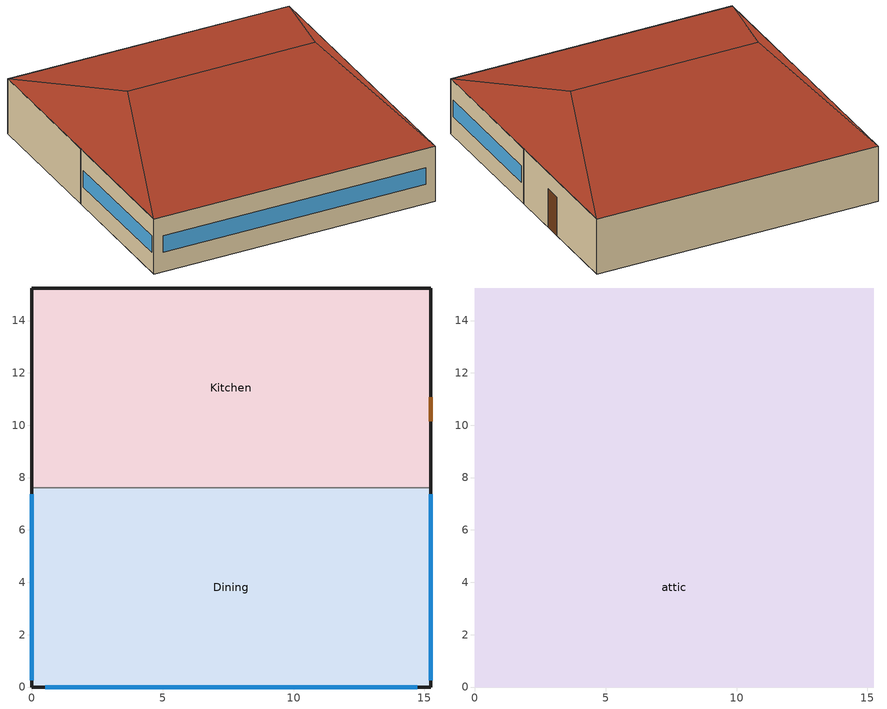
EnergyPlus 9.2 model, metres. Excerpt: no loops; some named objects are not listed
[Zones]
Dining
 floor ground (ext_slab_6in): 15.24,7.62 15.24,0 0,0 0,7.62 z0
 wall outside (nonres_ext_wall): 0,7.62 0,0 15.24,0 15.24,7.62 z0:3.05
 wall to Kitchen (int_wall): 15.24,7.62 0,7.62 z0:3.05
 window (Window_U_0.38_SHGC_0.30): 15.24,0.25 15.24,7.37 / 0,7.37 0,0.25 z1.07:1.98
 window (Window_U_0.40_SHGC_0.38): 0.51,0 14.73,0 z1.07:1.98
Kitchen
 floor ground (ext_slab_6in): 15.24,15.24 15.24,7.62 0,7.62 0,15.24 z0
 wall outside (nonres_ext_wall): 15.24,7.62 15.24,15.24 0,15.24 0,7.62 z0:3.05
 door (Swinging Door_con): 15.24,10.15 15.24,11.06 z0:2.13
attic
 floor to Dining (nonres_roof_floor): 0,0 0,7.62 15.24,7.62 15.24,0 z3.05
 floor to Kitchen (nonres_roof_floor): 15.24,15.24 15.24,7.62 0,7.62 0,15.24 z3.05
 roof outside (AtticRoofDeck): 0,15.24,3.05 0,0,3.05 2.54,7.62,5.59; 15.24,0,3.05 15.24,15.24,3.05 12.7,7.62,5.59; 15.24,15.24,3.05 0,15.24,3.05 2.54,7.62,5.59 12.7,7.62,5.59; 0,0,3.05 15.24,0,3.05 12.7,7.62,5.59 2.54,7.62,5.59
[Building]
Quick Service Restaurant: North Axis {deg}=0; Terrain=City; Loads Convergence Tolerance Value=0.04; Temperature Convergence Tolerance Value {deltaC}=0.2; Solar Distribution=FullInteriorAndExterior; Maximum Number of Warmup Days=25; Minimum Number of Warmup Days=6
[Site:Location]
Xian_Shaanxi_CHN Design_Conditions: Latitude {deg}=34.3; Longitude {deg}=108.93; Time Zone {hr}=8; Elevation {m}=397.5
[SizingPeriod:DesignDay] Day of Month=21; Dry-Bulb Temperature Range Modifier Type=DefaultMultipliers; Barometric Pressure {Pa}=96640; Wind Direction {deg}=70; Rain Indicator=No; Snow Indicator=No; Daylight Saving Time Indicator=No
Name | Month | Day Type | Maximum Dry-Bulb Temperature {C} | Daily Dry-Bulb Temperature Range {deltaC} | Humidity Condition Type | Wetbulb or DewPoint at Maximum Dry-Bulb {C} | Wind Speed {m/s} | Solar Model Indicator | Sky Clearness | ASHRAE Clear Sky Optical Depth for Beam Irradiance (taub) | ASHRAE Clear Sky Optical Depth for Diffuse Irradiance (taud) | Enthalpy at Maximum Dry-Bulb {J/kg}
Xian Ann Htg 99.6% Condns DB | 1 | WinterDesignDay | -6.3 | 0 | Wetbulb | -6.3 | 1.1 | ASHRAEClearSky | 0
Xian Ann Htg 99% Condns DB | 1 | WinterDesignDay | -4.8 | 0 | Wetbulb | -4.8 | 1.1 | ASHRAEClearSky | 0
Xian Ann Hum_n 99.6% Condns DP=>MCDB | 1 | WinterDesignDay | 1.6 | 0 | Dewpoint | -18.1 | 1.1 | ASHRAEClearSky | 0
Xian Ann Hum_n 99% Condns DP=>MCDB | 1 | WinterDesignDay | 1.7 | 0 | Dewpoint | -15.3 | 1.1 | ASHRAEClearSky | 0
Xian Ann Htg Wind 99.6% Condns WS=>MCDB | 1 | WinterDesignDay | 3 | 0 | Wetbulb | 3 | 7.3 | ASHRAEClearSky | 0
Xian Ann Htg Wind 99% Condns WS=>MCDB | 1 | WinterDesignDay | 1.8 | 0 | Wetbulb | 1.8 | 6.3 | ASHRAEClearSky | 0
Xian Ann Clg .4% Condns DB=>MWB | 7 | SummerDesignDay | 35.9 | 9.2 | Wetbulb | 23.3 | 2.9 | ASHRAETau |  | 0.807 | 1.369
Xian Ann Clg 1% Condns DB=>MWB | 7 | SummerDesignDay | 34.4 | 9.2 | Wetbulb | 23.1 | 2.9 | ASHRAETau |  | 0.807 | 1.369
Xian Ann Clg 2% Condns DB=>MWB | 7 | SummerDesignDay | 33 | 9.2 | Wetbulb | 22.9 | 2.9 | ASHRAETau |  | 0.807 | 1.369
Xian Ann Clg .4% Condns WB=>MDB | 7 | SummerDesignDay | 32 | 9.2 | Wetbulb | 26.4 | 2.9 | ASHRAETau |  | 0.807 | 1.369
Xian Ann Clg 1% Condns WB=>MDB | 7 | SummerDesignDay | 30.9 | 9.2 | Wetbulb | 25.5 | 2.9 | ASHRAETau |  | 0.807 | 1.369
Xian Ann Clg 2% Condns WB=>MDB | 7 | SummerDesignDay | 30 | 9.2 | Wetbulb | 24.8 | 2.9 | ASHRAETau |  | 0.807 | 1.369
Xian Ann Clg .4% Condns DP=>MDB | 7 | SummerDesignDay | 29.9 | 9.2 | Dewpoint | 25 | 2.9 | ASHRAETau |  | 0.807 | 1.369
Xian Ann Clg 1% Condns DP=>MDB | 7 | SummerDesignDay | 28.9 | 9.2 | Dewpoint | 24 | 2.9 | ASHRAETau |  | 0.807 | 1.369
Xian Ann Clg 2% Condns DP=>MDB | 7 | SummerDesignDay | 28.1 | 9.2 | Dewpoint | 23.2 | 2.9 | ASHRAETau |  | 0.807 | 1.369
Xian Ann Clg .4% Condns Enth=>MDB | 7 | SummerDesignDay | 32 | 9.2 | Enthalpy |  | 2.9 | ASHRAETau |  | 0.807 | 1.369 | 85500
Xian Ann Clg 1% Condns Enth=>MDB | 7 | SummerDesignDay | 31.1 | 9.2 | Enthalpy |  | 2.9 | ASHRAETau |  | 0.807 | 1.369 | 81500
Xian Ann Clg 2% Condns Enth=>MDB | 7 | SummerDesignDay | 30.1 | 9.2 | Enthalpy |  | 2.9 | ASHRAETau |  | 0.807 | 1.369 | 78200
[Site:GroundTemperature:BuildingSurface]
20.15, 20.08, 20.13, 20.15, 20.29, 22.68, 23.13, 23.25, 23.29, 20.94, 20.5, 20.28
[Site:WaterMainsTemperature]
Calculation Method=CORRELATION; Annual Average Outdoor Air Temperature {C}=9.95; Maximum Difference In Monthly Average Outdoor Air Temperatures {deltaC}=23.7
[Material]
Name | Roughness | Thickness {m} | Conductivity {W/m-K} | Density {kg/m3} | Specific Heat {J/kg-K} | Thermal Absorptance | Solar Absorptance | Visible Absorptance
Std Wood 6inch | MediumSmooth | 0.15 | 0.12 | 540 | 1210 | 0.9 | 0.7 | 0.7
F07 25mm stucco | Smooth | 0.0254 | 0.72 | 1856 | 840 | 0.9 | 0.7 | 0.7
F12 Asphalt shingles | VeryRough | 0.0032 | 0.04 | 1120 | 1260 | 0.9 | 0.7
G01 13mm gypsum board | Smooth | 0.0127 | 0.16 | 800 | 1090 | 0.9 | 0.7 | 0.5
G01 16mm gypsum board | MediumSmooth | 0.0159 | 0.16 | 800 | 1090
G02 16mm plywood | Smooth | 0.0159 | 0.12 | 544 | 1210
150mm Normalweight concrete floor | MediumRough | 0.1524 | 2.31 | 2322 | 832
[Material:NoMass] Thermal Absorptance=0.9; Solar Absorptance=0.7; Visible Absorptance=0.7
Name | Roughness | Thermal Resistance {m2-K/W}
Opaque Door panel_con | MediumRough | 0.475964
Nonres_Roof_Insulation | MediumSmooth | 8.09878
Nonres_Exterior_Wall_Insulation | MediumSmooth | 3.06958
[WindowMaterial:Glazing] Optical Data Type=SpectralAverage; Infrared Transmittance at Normal Incidence=0; Front Side Infrared Hemispherical Emissivity=0.84
Name | Thickness {m} | Solar Transmittance at Normal Incidence | Front Side Solar Reflectance at Normal Incidence | Back Side Solar Reflectance at Normal Incidence | Visible Transmittance at Normal Incidence | Front Side Visible Reflectance at Normal Incidence | Back Side Visible Reflectance at Normal Incidence | Back Side Infrared Hemispherical Emissivity | Conductivity {W/m-K}
REF B CLEAR HI 6MM | 0.006 | 0.24 | 0.16 | 0.32 | 0.3 | 0.16 | 0.29 | 0.6 | 0.9
CLEAR 6MM | 0.006 | 0.775 | 0.071 | 0.071 | 0.881 | 0.08 | 0.08 | 0.84 | 0.9
Glass_102_LayerAvg | 0.003048 | 0.833848 | 0.0747638 | 0.0748545 | 0.89926 | 0.082563 | 0.082564 | 0.84 | 1
Glass_8652_LayerAvg | 0.003059 | 0.343691 | 0.298987 | 0.462105 | 0.487937 | 0.209449 | 0.306829 | 0.39 | 0.962
[WindowMaterial:Gas] Thickness {m}=0.0127
Name | Gas Type
ARGON 13MM | Argon
Gap_1_W_0_0127 | Air
[Construction]
Swinging Door_con: Opaque Door panel_con
InteriorFurnishings: Std Wood 6inch
AtticRoofDeck: F12 Asphalt shingles, G02 16mm plywood
int_wall: G01 13mm gypsum board, G01 13mm gypsum board
ext_slab_6in: 150mm Normalweight concrete floor
nonres_roof_floor: G01 16mm gypsum board, Nonres_Roof_Insulation
nonres_ext_wall: F07 25mm stucco, G01 16mm gypsum board, Nonres_Exterior_Wall_Insulation, G01 16mm gypsum board
Window_U_0.38_SHGC_0.30: REF B CLEAR HI 6MM, ARGON 13MM, CLEAR 6MM
Window_U_0.40_SHGC_0.38: Glass_8652_LayerAvg, Gap_1_W_0_0127, Glass_102_LayerAvg
[Zone] Type=1; Multiplier=1; Floor Area {m2}=autocalculate
Name | Ceiling Height {m} | Volume {m3} | Part of Total Floor Area
Dining; Kitchen | 3.0488 | 354.1836 | Yes
attic | -9999 | 262.3406 | No
[InternalMass] Construction=InteriorFurnishings; Surface Area {m2}=232.343
Name | Zone or ZoneList
Dining_InternalMass_1 | Dining
Kitchen_InternalMass_1 | Kitchen
[People] Number of People Schedule=BLDG_OCC_SCH; Fraction Radiant=0.3; Sensible Heat Fraction=AUTOCALCULATE; Activity Level Schedule=ACTIVITY_SCH; Enable ASHRAE 55 Comfort Warnings=No; Mean Radiant Temperature Calculation Type=ZoneAveraged; Work Efficiency Schedule=WORK_EFF_SCH; Clothing Insulation Calculation Method=ClothingInsulationSchedule; Clothing Insulation Schedule=CLOTHING_SCH; Air Velocity Schedule=AIR_VELO_SCH; Thermal Comfort Model 1 Type=FANGER
Name | Zone or ZoneList | Number of People Calculation Method | Zone Floor Area per Person {m2/person} | Number of People
Dining | Dining | Area/Person | 1.327
Kitchen | Kitchen | People |  | 6.2733
[Lights] Design Level Calculation Method=Watts/Area; Return Air Fraction=0; Fraction Radiant=0.7; Fraction Visible=0.2; Fraction Replaceable=1; Return Air Fraction Calculated from Plenum Temperature=No
Name | Zone or ZoneList | Schedule | Watts per Zone Floor Area {W/m2}
Dining_Lights | Dining | BLDG_LIGHT_DINING_SCH | 6.78126
Kitchen_Lights | Kitchen | BLDG_LIGHT_KITCHEN_SCH | 11.4097
[ElectricEquipment] Design Level Calculation Method=EquipmentLevel
Name | Zone or ZoneList | Schedule | Design Level {W} | Fraction Latent | Fraction Radiant | Fraction Lost
Dining_MiscElec_Equip | Dining | BLDG_EQUIP_SCH | 13567.3 | 0.25 | 0.3 | 0
Kitchen_MiscElec_Equip | Kitchen | BLDG_EQUIP_SCH | 31468.7 | 0.25 | 0.3 | 0.3
Kitchen_Reach-in-Freezer | Kitchen | Always_on | 457.5 | 0 | 0.25 | 0
Kitchen_Reach-in-Refrigerator | Kitchen | Always_on | 570 | 0 | 0.25 | 0
[GasEquipment]
Kitchen_MiscGas_Equip: Zone or ZoneList=Kitchen; Schedule=FF_GAS_EQUIP_SCH; Design Level Calculation Method=EquipmentLevel; Design Level {W}=91932.6; Fraction Latent=0.1; Fraction Radiant=0.2; Fraction Lost=0.7
[Daylighting:Controls]
Dining_DaylCtrl: Zone=Dining; Daylighting Method=SplitFlux; Lighting Control Type=Stepped; Minimum Input Power Fraction for Continuous or ContinuousOff Dimming Control=0.3; Minimum Light Output Fraction for Continuous or ContinuousOff Dimming Control=0.2; Number of Stepped Control Steps=3; Probability Lighting will be Reset When Needed in Manual Stepped Control=1; Glare Calculation Daylighting Reference Point=Dining_DaylRefPt1; Glare Calculation Azimuth Angle of View Direction Clockwise from Zone y-Axis {deg}=180; Maximum Allowable Discomfort Glare Index=22; Daylighting Reference Point 1=Dining_DaylRefPt1; Fraction of Zone Controlled by Reference Point 1=0.38; Illuminance Setpoint at Reference Point 1 {lux}=300; Daylighting Reference Point 2=Dining_DaylRefPt2; Fraction of Zone Controlled by Reference Point 2=0.38; Illuminance Setpoint at Reference Point 2 {lux}=300
[ZoneInfiltration:DesignFlowRate] Temperature Term Coefficient=0; Velocity Squared Term Coefficient=0
Name | Zone or ZoneList | Schedule | Design Flow Rate Calculation Method | Flow per Exterior Surface Area {m3/s-m2} | Constant Term Coefficient | Velocity Term Coefficient | Design Flow Rate {m3/s}
Dining_Infiltration | Dining | INFIL_SCH_PNNL | flow/exteriorarea | 0.00056896 | 0 | 0.224
Dining_Door_Infiltration | Dining | VESTIBULE_DOOR_INFIL_SCH | Flow/Zone |  | 1 | 0 | 0.583798
Kitchen_Infiltration | Kitchen | INFIL_SCH_PNNL | flow/exteriorarea | 0.00056896 | 0 | 0.224
attic_Infiltration | attic | ALWAYS_ON | Flow/Zone |  | 1 | 0 | 0.0729
[Exterior:Lights] Control Option=AstronomicalClock
Name | Schedule | Design Level {W}
Exterior_Lights_a | Exterior_lighting_schedule_a | 122.81
Exterior_Lights_b | Exterior_lighting_schedule_b_2016 | 649.5
[EnergyManagementSystem:Sensor]
Name | Output:Variable or Output:Meter | Output:Variable or Output:Meter Index Key
OAT_F | Site Outdoor Air Drybulb Temperature
OAwb_F | Site Outdoor Air Wetbulb Temperature | *
PSZ1_1_OASch | Schedule Value | MinOA_MotorizedDamper_Sched
PSZ1_1_DAT_Rqd | System Node Setpoint Temperature | PSZ-AC_1:1 Supply Equipment Outlet Node
PSZ2_2_OASch | Schedule Value | MINOA_FFKITCH_SCHED
PSZ2_2_DAT_Rqd | System Node Setpoint Temperature | PSZ-AC_2:2 Supply Equipment Outlet Node
[EnergyManagementSystem:Actuator]
Name | Actuated Component Unique | Actuated Component Type | Actuated Component Control Type
PSZ1_1_Timestep_Econ_Eff | PSZ1_1_Timestep_Econ_Eff_SCH | Schedule:Constant | Schedule Value
PSZ2_2_Timestep_Econ_Eff | PSZ2_2_Timestep_Econ_Eff_SCH | Schedule:Constant | Schedule Value
Dining_Light_Actuator | Dining_lights | Lights | Electric Power Level
Kitchen_Light_Actuator | Kitchen_lights | Lights | Electric Power Level
[EnergyManagementSystem:ProgramCallingManager]
PSZ1_1_Set_Number_of_Stages_CallingManager: BeginNewEnvironment; PSZ1_1_Set_Number_of_Stages
PSZ1_1_ECO_Manager: InsideHVACSystemIterationLoop; PSZ1_1_Economizer_CTRL_Prog
PSZ1_1_Fan_Parameter_manager: BeginNewEnvironment; PSZ1_1_Set_Fan_Par
PSZ1_1_Fan_Main_Manager: BeginTimestepBeforePredictor; PSZ1_1_Fan_Control
PSZ2_2_Set_Number_of_Stages_CallingManager: BeginNewEnvironment; PSZ2_2_Set_Number_of_Stages
PSZ2_2_ECO_Manager: InsideHVACSystemIterationLoop; PSZ2_2_Economizer_CTRL_Prog
PSZ2_2_Fan_Parameter_manager: BeginNewEnvironment; PSZ2_2_Set_Fan_Par
PSZ2_2_Fan_Main_Manager: BeginTimestepBeforePredictor; PSZ2_2_Fan_Control
SET_Dining_Light_EMS_Program_Prog_Manager: BeginTimestepBeforePredictor; SET_Dining_Light_EMS_Program
SET_Kitchen_Light_EMS_Program_Prog_Manager: BeginTimestepBeforePredictor; SET_Kitchen_Light_EMS_Program
[EnergyManagementSystem:Program]
PSZ1_1_Economizer_CTRL_Prog: SET PSZ1_1_Timestep_Econ_Eff = 0.7; SET PSZ1_1_MaxE = 0.7; SET PSZ1_1_DAT_Rqd = (PSZ1_1_DAT_Rqd*1.8) +32; SET OAT_F = (OAT_F*1.8) +32; SET OAwb_F = (OAwb_F*1.8) +32; IF PSZ1_1_OAFlowMass > (PSZ1_1_OADesignMass * PSZ1_1_OASch); SET PSZ1_1_Econo_Active = 1; ELSE; SET PSZ1_1_Econo_Active = 0; ENDIF; SET PSZ1_1_dT_Needed = 75 - PSZ1_1_DAT_Rqd; SET PSZ1_1_Cool_Des_dT = ((98*0.15) + (75*(1-0.15))) - 55; SET PSZ1_1_Cool_Load = PSZ1_1_dT_Needed/ PSZ1_1_Cool_Des_dT; IF PSZ1_1_Cool_Load > 1; SET PSZ1_1_Cool_Load = 1; ELSEIF PSZ1_1_Cool_Load < 0; SET PSZ1_1_Cool_Load = 0; ENDIF; IF PSZ1_1_Econo_Active == 1; SET PSZ1_1_Stage = PSZ1_1_Number_of_Stages; IF PSZ1_1_Stage == 2; IF PSZ1_1_Cool_Load < 0.6; SET PSZ1_1_Timestep_Econ_Eff = PSZ1_1_MaxE; ELSE; SET PSZ1_1_ECO_Eff = 0-2.18919863612305; SET PSZ1_1_ECO_Eff = PSZ1_1_ECO_Eff + (0-0.674461284910428 * PSZ1_1_Cool_Load); SET PSZ1_1_ECO_Eff = PSZ1_1_ECO_Eff + (0.000459106275872404 * (OAT_F^2)); SET PSZ1_1_ECO_Eff = PSZ1_1_ECO_Eff + (0-0.00000484778537945252 * (OAT_F^3)); SET PSZ1_1_ECO_Eff = PSZ1_1_ECO_Eff + (0.182915713033586 * OAwb_F); SET PSZ1_1_ECO_Eff = PSZ1_1_ECO_Eff + (0-0.00382838660261133 * (OAwb_F^2)); SET PSZ1_1_ECO_Eff = PSZ1_1_ECO_Eff + (0.0000255567460240583 * (OAwb_F^3)); SET PSZ1_1_Timestep_Econ_Eff = PSZ1_1_ECO_Eff; ENDIF; ELSE; SET PSZ1_1_ECO_Eff = 2.36337942464462; SET PSZ1_1_ECO_Eff = PSZ1_1_ECO_Eff + (0-0.409939515512619 * PSZ1_1_Cool_Load); SET PSZ1_1_ECO_Eff = PSZ1_1_ECO_Eff + (0-0.0565205596792225 * OAwb_F); SET PSZ1_1_ECO_Eff = PSZ1_1_ECO_Eff + (0-0.0000632612294169389 * (OAT_F^2)); SET PSZ1_1_Timestep_Econ_Eff = PSZ1_1_ECO_Eff + (0.000571724868775081 * (OAwb_F^2)); ENDIF; IF PSZ1_1_Timestep_Econ_Eff > PSZ1_1_MaxE; SET PSZ1_1_Timestep_Econ_Eff = PSZ1_1_MaxE; ELSEIF PSZ1_1_Timestep_Econ_Eff < (PSZ1_1_OADesignMass * PSZ1_1_OASch); SET PSZ1_1_Timestep_Econ_Eff = (PSZ1_1_OADesignMass * PSZ1_1_OASch); ENDIF; ENDIF
PSZ1_1_Set_Fan_Par: IF PSZ1_1_Number_of_Stages == 1; Return; ENDIF; SET PSZ1_1_FanPwrExponent = 2.2; SET PSZ1_1_OAFrac = PSZ1_1_OAFlowMass/PSZ1_1_DesignFlowMass; IF  PSZ1_1_OAFrac < 0.66; SET PSZ1_1_VenSpeed = 0.66; SET PSZ1_1_Stage1Speed = 0.66; ELSE; SET PSZ1_1_VenSpeed = PSZ1_1_OAFrac; SET PSZ1_1_Stage1Speed = PSZ1_1_OAFrac; ENDIF; SET PSZ1_1_Stage2Speed = 1.0; SET PSZ1_1_HeatSpeed = 1.0
PSZ1_1_Fan_Control: IF PSZ1_1_Number_of_Stages == 1; Return; ENDIF; IF PSZ1_1_HeatingRTF > 0; SET PSZ1_1_Heating = PSZ1_1_HeatingRTF; SET PSZ1_1_Ven = 1 - PSZ1_1_HeatingRTF; SET PSZ1_1_Eco = 0; SET PSZ1_1_Stage1 = 0; SET PSZ1_1_Stage2 = 0; ELSE; SET PSZ1_1_Heating = 0; SET PSZ1_1_EcoSpeed = PSZ1_1_VenSpeed; IF PSZ1_1_SpeedRatio == 0; IF PSZ1_1_RTF > 0; SET PSZ1_1_Stage1 = PSZ1_1_RTF; SET PSZ1_1_Stage2 = 0; SET PSZ1_1_Ven = 1-PSZ1_1_RTF; SET PSZ1_1_Eco = 0; IF PSZ1_1_OAFlowMass > (PSZ1_1_OADesignMass * PSZ1_1_OASch); SET PSZ1_1_Stage1Speed = 1.0; ENDIF; ELSE; SET PSZ1_1_Stage1 = 0; SET PSZ1_1_Stage2 = 0; IF PSZ1_1_OAFlowMass > (PSZ1_1_OADesignMass * PSZ1_1_OASch); SET PSZ1_1_Eco = 1.0; SET PSZ1_1_Ven = 0; SET PSZ1_1_Exp_DAT = PSZ1_1_DAT_Rqd - (1-PSZ1_1_VenSpeed) * DINING_Temp; SET PSZ1_1_Exp_DAT = PSZ1_1_Exp_DAT/PSZ1_1_VenSpeed; IF OAT_F > PSZ1_1_Exp_DAT; SET PSZ1_1_EcoSpeed = PSZ1_1_Stage2Speed; ENDIF; ELSE; SET PSZ1_1_Eco = 0; SET PSZ1_1_Ven = 1.0; ENDIF; ENDIF; ELSE; SET PSZ1_1_Stage1 = 1- PSZ1_1_SpeedRatio; SET PSZ1_1_Stage2 = PSZ1_1_SpeedRatio; SET PSZ1_1_Ven = 0; SET PSZ1_1_Eco = 0; IF PSZ1_1_OAFlowMass > (PSZ1_1_OADesignMass * PSZ1_1_OASch); SET PSZ1_1_Stage1Speed = 1.0; ENDIF; ENDIF; ENDIF; SET PSZ1_1_FPR = PSZ1_1_Ven * (PSZ1_1_VenSpeed ^ PSZ1_1_FanPwrExponent); SET PSZ1_1_FPR = PSZ1_1_FPR + PSZ1_1_Eco * (PSZ1_1_EcoSpeed ^ PSZ1_1_FanPwrExponent); SET PSZ1_1_FPR_1 = PSZ1_1_Stage1 * (PSZ1_1_Stage1Speed ^ PSZ1_1_FanPwrExponent); SET PSZ1_1_FPR = PSZ1_1_FPR + PSZ1_1_FPR_1; SET PSZ1_1_FPR_2 = PSZ1_1_Stage2 * (PSZ1_1_Stage2Speed ^ PSZ1_1_FanPwrExponent); SET PSZ1_1_FPR = PSZ1_1_FPR + PSZ1_1_FPR_2; SET PSZ1_1_FPR_3 = PSZ1_1_Heating * (PSZ1_1_HeatSpeed ^ PSZ1_1_FanPwrExponent); SET PSZ1_1_FanPwrRatio = PSZ1_1_FPR +  PSZ1_1_FPR_3; SET PSZ1_1_Fan_Pressure = PSZ1_1_Fan_DesignPressure * PSZ1_1_FanPwrRatio
PSZ1_1_Set_Number_of_Stages: SET PSZ1_1_Number_of_Stages =  2
PSZ2_2_Economizer_CTRL_Prog: SET PSZ2_2_Timestep_Econ_Eff = 0.7; SET PSZ2_2_MaxE = 0.7; SET PSZ2_2_DAT_Rqd = (PSZ2_2_DAT_Rqd*1.8) +32; SET OAT_F = (OAT_F*1.8) +32; SET OAwb_F = (OAwb_F*1.8) +32; IF PSZ2_2_OAFlowMass > (PSZ2_2_OADesignMass * PSZ2_2_OASch); SET PSZ2_2_Econo_Active = 1; ELSE; SET PSZ2_2_Econo_Active = 0; ENDIF; SET PSZ2_2_dT_Needed = 75 - PSZ2_2_DAT_Rqd; SET PSZ2_2_Cool_Des_dT = ((98*0.15) + (75*(1-0.15))) - 55; SET PSZ2_2_Cool_Load = PSZ2_2_dT_Needed/ PSZ2_2_Cool_Des_dT; IF PSZ2_2_Cool_Load > 1; SET PSZ2_2_Cool_Load = 1; ELSEIF PSZ2_2_Cool_Load < 0; SET PSZ2_2_Cool_Load = 0; ENDIF; IF PSZ2_2_Econo_Active == 1; SET PSZ2_2_Stage = PSZ2_2_Number_of_Stages; IF PSZ2_2_Stage == 2; IF PSZ2_2_Cool_Load < 0.6; SET PSZ2_2_Timestep_Econ_Eff = PSZ2_2_MaxE; ELSE; SET PSZ2_2_ECO_Eff = 0-2.18919863612305; SET PSZ2_2_ECO_Eff = PSZ2_2_ECO_Eff + (0-0.674461284910428 * PSZ2_2_Cool_Load); SET PSZ2_2_ECO_Eff = PSZ2_2_ECO_Eff + (0.000459106275872404 * (OAT_F^2)); SET PSZ2_2_ECO_Eff = PSZ2_2_ECO_Eff + (0-0.00000484778537945252 * (OAT_F^3)); SET PSZ2_2_ECO_Eff = PSZ2_2_ECO_Eff + (0.182915713033586 * OAwb_F); SET PSZ2_2_ECO_Eff = PSZ2_2_ECO_Eff + (0-0.00382838660261133 * (OAwb_F^2)); SET PSZ2_2_ECO_Eff = PSZ2_2_ECO_Eff + (0.0000255567460240583 * (OAwb_F^3)); SET PSZ2_2_Timestep_Econ_Eff = PSZ2_2_ECO_Eff; ENDIF; ELSE; SET PSZ2_2_ECO_Eff = 2.36337942464462; SET PSZ2_2_ECO_Eff = PSZ2_2_ECO_Eff + (0-0.409939515512619 * PSZ2_2_Cool_Load); SET PSZ2_2_ECO_Eff = PSZ2_2_ECO_Eff + (0-0.0565205596792225 * OAwb_F); SET PSZ2_2_ECO_Eff = PSZ2_2_ECO_Eff + (0-0.0000632612294169389 * (OAT_F^2)); SET PSZ2_2_Timestep_Econ_Eff = PSZ2_2_ECO_Eff + (0.000571724868775081 * (OAwb_F^2)); ENDIF; IF PSZ2_2_Timestep_Econ_Eff > PSZ2_2_MaxE; SET PSZ2_2_Timestep_Econ_Eff = PSZ2_2_MaxE; ELSEIF PSZ2_2_Timestep_Econ_Eff < (PSZ2_2_OADesignMass * PSZ2_2_OASch); SET PSZ2_2_Timestep_Econ_Eff = (PSZ2_2_OADesignMass * PSZ2_2_OASch); ENDIF; ENDIF
PSZ2_2_Set_Fan_Par: IF PSZ2_2_Number_of_Stages == 1; Return; ENDIF; SET PSZ2_2_FanPwrExponent = 2.2; SET PSZ2_2_OAFrac = PSZ2_2_OAFlowMass/PSZ2_2_DesignFlowMass; IF  PSZ2_2_OAFrac < 0.66; SET PSZ2_2_VenSpeed = 0.66; SET PSZ2_2_Stage1Speed = 0.66; ELSE; SET PSZ2_2_VenSpeed = PSZ2_2_OAFrac; SET PSZ2_2_Stage1Speed = PSZ2_2_OAFrac; ENDIF; SET PSZ2_2_Stage2Speed = 1.0; SET PSZ2_2_HeatSpeed = 1.0
PSZ2_2_Fan_Control: IF PSZ2_2_Number_of_Stages == 1; Return; ENDIF; IF PSZ2_2_HeatingRTF > 0; SET PSZ2_2_Heating = PSZ2_2_HeatingRTF; SET PSZ2_2_Ven = 1 - PSZ2_2_HeatingRTF; SET PSZ2_2_Eco = 0; SET PSZ2_2_Stage1 = 0; SET PSZ2_2_Stage2 = 0; ELSE; SET PSZ2_2_Heating = 0; SET PSZ2_2_EcoSpeed = PSZ2_2_VenSpeed; IF PSZ2_2_SpeedRatio == 0; IF PSZ2_2_RTF > 0; SET PSZ2_2_Stage1 = PSZ2_2_RTF; SET PSZ2_2_Stage2 = 0; SET PSZ2_2_Ven = 1-PSZ2_2_RTF; SET PSZ2_2_Eco = 0; IF PSZ2_2_OAFlowMass > (PSZ2_2_OADesignMass * PSZ2_2_OASch); SET PSZ2_2_Stage1Speed = 1.0; ENDIF; ELSE; SET PSZ2_2_Stage1 = 0; SET PSZ2_2_Stage2 = 0; IF PSZ2_2_OAFlowMass > (PSZ2_2_OADesignMass * PSZ2_2_OASch); SET PSZ2_2_Eco = 1.0; SET PSZ2_2_Ven = 0; SET PSZ2_2_Exp_DAT = PSZ2_2_DAT_Rqd - (1-PSZ2_2_VenSpeed) * KITCHEN_Temp; SET PSZ2_2_Exp_DAT = PSZ2_2_Exp_DAT/PSZ2_2_VenSpeed; IF OAT_F > PSZ2_2_Exp_DAT; SET PSZ2_2_EcoSpeed = PSZ2_2_Stage2Speed; ENDIF; ELSE; SET PSZ2_2_Eco = 0; SET PSZ2_2_Ven = 1.0; ENDIF; ENDIF; ELSE; SET PSZ2_2_Stage1 = 1- PSZ2_2_SpeedRatio; SET PSZ2_2_Stage2 = PSZ2_2_SpeedRatio; SET PSZ2_2_Ven = 0; SET PSZ2_2_Eco = 0; IF PSZ2_2_OAFlowMass > (PSZ2_2_OADesignMass * PSZ2_2_OASch); SET PSZ2_2_Stage1Speed = 1.0; ENDIF; ENDIF; ENDIF; SET PSZ2_2_FPR = PSZ2_2_Ven * (PSZ2_2_VenSpeed ^ PSZ2_2_FanPwrExponent); SET PSZ2_2_FPR = PSZ2_2_FPR + PSZ2_2_Eco * (PSZ2_2_EcoSpeed ^ PSZ2_2_FanPwrExponent); SET PSZ2_2_FPR_1 = PSZ2_2_Stage1 * (PSZ2_2_Stage1Speed ^ PSZ2_2_FanPwrExponent); SET PSZ2_2_FPR = PSZ2_2_FPR + PSZ2_2_FPR_1; SET PSZ2_2_FPR_2 = PSZ2_2_Stage2 * (PSZ2_2_Stage2Speed ^ PSZ2_2_FanPwrExponent); SET PSZ2_2_FPR = PSZ2_2_FPR + PSZ2_2_FPR_2; SET PSZ2_2_FPR_3 = PSZ2_2_Heating * (PSZ2_2_HeatSpeed ^ PSZ2_2_FanPwrExponent); SET PSZ2_2_FanPwrRatio = PSZ2_2_FPR +  PSZ2_2_FPR_3; SET PSZ2_2_Fan_Pressure = PSZ2_2_Fan_DesignPressure * PSZ2_2_FanPwrRatio
PSZ2_2_Set_Number_of_Stages: SET PSZ2_2_Number_of_Stages =  2
SET_Dining_Light_EMS_Program: SET Dining_LSr_IP=0.093*Dining_LSr/Dining_Area; IF (Dining_Occ_Sensor <= 0) && (Dining_LSr_IP >= 0.02); SET Dining_Light_Actuator = 0.02*Dining_Area/0.09290304; ELSE; SET Dining_Light_Actuator = NULL; ENDIF
SET_Kitchen_Light_EMS_Program: SET Kitchen_LSr_IP=0.093*Kitchen_LSr/Kitchen_Area; IF (Kitchen_Occ_Sensor <= 0) && (Kitchen_LSr_IP >= 0.02); SET Kitchen_Light_Actuator = 0.02*Kitchen_Area/0.09290304; ELSE; SET Kitchen_Light_Actuator = NULL; ENDIF
[EnergyManagementSystem:GlobalVariable]
PSZ1_1_FanPwrExponent; PSZ1_1_Stage1Speed; PSZ1_1_Stage2Speed; PSZ1_1_HeatSpeed; PSZ1_1_VenSpeed; PSZ1_1_Number_of_Stages
PSZ2_2_FanPwrExponent; PSZ2_2_Stage1Speed; PSZ2_2_Stage2Speed; PSZ2_2_HeatSpeed; PSZ2_2_VenSpeed; PSZ2_2_Number_of_Stages
[AvailabilityManager:NightCycle] Applicability Schedule=Always_On; Fan Schedule=HVACOperationSchd; Control Type=CycleOnAny; Thermostat Tolerance {deltaC}=1; Cycling Run Time Control Type=FixedRunTime; Cycling Run Time {s}=1800
PSZ-AC_1:1 Availability Manager; PSZ-AC_2:2 Availability Manager
[Refrigeration:CompressorRack] Heat Rejection Location=ZONE; Design Condenser Fan Power {W}=330; Condenser Type=AIRCOOLED
Name | Design Compressor Rack COP {W/W} | Compressor Rack COP Function of Temperature Curve | Condenser Fan Power Function of Temperature Curve | Refrigeration Case Name or WalkIn Name or CaseAndWalkInList
RACK1 | 1.5 | RACK1_RackCOPfTCurve | RACK1_RackCondFanCurve2 | RACK1CaseList
RACK2 | 3 | RACK2_RackCOPfTCurve |  | RACK2CaseList
[Schedule:Compact]
BLDG_LIGHT_DINING_SCH: Through: 12/31, For: Weekday, Until: 1:00, 0.139857, Until: 5:00, 0.15, Until: 6:00, 0.186476, Until: 8:00, 0.372952, Until: 10:00, 0.559428, Until: 22:00, 0.839142, Until: 23:00, 0.46619, Until: 24:00, 0.279714, For: Saturday, Until: 1:00, 0.186476, Until: 6:00, 0.15, Until: 8:00, 0.279714, Until: 10:00, 0.559428, Until: 17:00, 0.745904, Until: 22:00, 0.839142, Until: 23:00, 0.46619, Until: 24:00, 0.279714, For: SummerDesignDay, Until: 24:00, 1, For: WinterDesignDay, Until: 24:00, 0, For: Sunday Holidays AllOtherDays, Until: 1:00, 0.186476, Until: 6:00, 0.15, Until: 8:00, 0.279714, Until: 10:00, 0.46619, Until: 16:00, 0.652666, Until: 22:00, 0.559428, Until: 23:00, 0.46619, Until: 24:00, 0.279714
BLDG_LIGHT_KITCHEN_SCH: Through: 12/31, For: Weekday, Until: 1:00, 0.13332, Until: 5:00, 0.15, Until: 6:00, 0.17776, Until: 8:00, 0.35552, Until: 10:00, 0.53328, Until: 22:00, 0.79992, Until: 23:00, 0.4444, Until: 24:00, 0.26664, For: Saturday, Until: 1:00, 0.17776, Until: 6:00, 0.15, Until: 8:00, 0.26664, Until: 10:00, 0.53328, Until: 17:00, 0.71104, Until: 22:00, 0.79992, Until: 23:00, 0.4444, Until: 24:00, 0.26664, For: SummerDesignDay, Until: 24:00, 1, For: WinterDesignDay, Until: 24:00, 0, For: Sunday Holidays AllOtherDays, Until: 1:00, 0.17776, Until: 6:00, 0.15, Until: 8:00, 0.26664, Until: 10:00, 0.4444, Until: 16:00, 0.62216, Until: 22:00, 0.53328, Until: 23:00, 0.4444, Until: 24:00, 0.26664
BLDG_EQUIP_SCH: Through: 12/31, For: Weekdays, Until: 01:00, 0.0299675, Until: 02:00, 0.0199015, Until: 03:00, 0.0298522, Until: 04:00, 0.0199015, Until: 05:00, 0.0497536, Until: 06:00, 0.11987, Until: 07:00, 0.129859, Until: 08:00, 0.149837, Until: 09:00, 0.179805, Until: 10:00, 0.209772, Until: 11:00, 0.259718, Until: 12:00, 0.289686, Until: 13:00, 0.269707, Until: 14:00, 0.249729, Until: 15:00, 0.229751, Until: 16:00, 0.229751, Until: 17:00, 0.259718, Until: 18:00, 0.259718, Until: 19:00, 0.23974, Until: 20:00, 0.219762, Until: 21:00, 0.199783, Until: 22:00, 0.179805, Until: 23:00, 0.0899024, Until: 24:00, 0.0299675, For: Saturday, Until: 01:00, 0.0299675, Until: 02:00, 0.0199015, Until: 03:00, 0.0298522, Until: 04:00, 0.0199015, Until: 05:00, 0.0497536, Until: 06:00, 0.119409, Until: 07:00, 0.129859, Until: 08:00, 0.149837, Until: 09:00, 0.179805, Until: 10:00, 0.209772, Until: 11:00, 0.259718, Until: 12:00, 0.289686, Until: 13:00, 0.269707, Until: 14:00, 0.249729, Until: 15:00, 0.229751, Until: 16:00, 0.229751, Until: 17:00, 0.259718, Until: 18:00, 0.259718, Until: 19:00, 0.23974, Until: 20:00, 0.219762, Until: 21:00, 0.199783, Until: 22:00, 0.179805, Until: 23:00, 0.0899024, Until: 24:00, 0.0299675, For: SummerDesignDay, Until: 24:00, 0.29, For: WinterDesignDay, Until: 24:00, 0, For: Sunday Holidays AllOtherDays, Until: 01:00, 0.0299675, Until: 02:00, 0.0199015, Until: 03:00, 0.0298522, Until: 04:00, 0.0199015, Until: 05:00, 0.0497536, Until: 06:00, 0.119409, Until: 07:00, 0.129859, Until: 08:00, 0.149837, Until: 09:00, 0.179805, Until: 10:00, 0.209772, Until: 11:00, 0.259718, Until: 12:00, 0.289686, Until: 13:00, 0.269707, Until: 14:00, 0.249729, Until: 15:00, 0.229751, Until: 16:00, 0.229751, Until: 17:00, 0.259718, Until: 18:00, 0.259718, Until: 19:00, 0.23974, Until: 20:00, 0.219762, Until: 21:00, 0.199783, Until: 22:00, 0.179805, Until: 23:00, 0.0899024, Until: 24:00, 0.0299675
FF_GAS_EQUIP_SCH: Through: 12/31, For: Weekdays Saturday, Until: 01:00, 0.03, Until: 02:00, 0.02, Until: 03:00, 0.03, Until: 04:00, 0.02, Until: 05:00, 0.05, Until: 06:00, 0.12, Until: 07:00, 0.13, Until: 08:00, 0.15, Until: 09:00, 0.18, Until: 10:00, 0.21, Until: 11:00, 0.26, Until: 12:00, 0.29, Until: 13:00, 0.27, Until: 14:00, 0.25, Until: 15:00, 0.23, Until: 16:00, 0.23, Until: 17:00, 0.26, Until: 18:00, 0.26, Until: 19:00, 0.24, Until: 20:00, 0.22, Until: 21:00, 0.2, Until: 22:00, 0.18, Until: 23:00, 0.09, Until: 24:00, 0.03, For: SummerDesignDay, Until: 24:00, 0.29, For: WinterDesignDay, Until: 24:00, 0, For: Sunday Holidays AllOtherDays, Until: 01:00, 0.03, Until: 02:00, 0.02, Until: 03:00, 0.03, Until: 04:00, 0.02, Until: 05:00, 0.05, Until: 06:00, 0.12, Until: 07:00, 0.13, Until: 08:00, 0.15, Until: 09:00, 0.18, Until: 10:00, 0.21, Until: 11:00, 0.26, Until: 12:00, 0.29, Until: 13:00, 0.27, Until: 14:00, 0.25, Until: 15:00, 0.23, Until: 16:00, 0.23, Until: 17:00, 0.26, Until: 18:00, 0.26, Until: 19:00, 0.24, Until: 20:00, 0.22, Until: 21:00, 0.2, Until: 22:00, 0.18, Until: 23:00, 0.09, Until: 24:00, 0.03
BLDG_OCC_SCH: Through: 12/31, For: Weekdays, Until: 01:00, 0.05, Until: 05:00, 0, Until: 06:00, 0.05, Until: 07:00, 0.1, Until: 10:00, 0.4, Until: 11:00, 0.2, Until: 12:00, 0.5, Until: 13:00, 0.8, Until: 14:00, 0.7, Until: 15:00, 0.4, Until: 16:00, 0.2, Until: 17:00, 0.25, Until: 18:00, 0.5, Until: 21:00, 0.8, Until: 22:00, 0.5, Until: 23:00, 0.35, Until: 24:00, 0.2, For: SummerDesignDay, Until: 24:00, 1, For: WinterDesignDay, Until: 24:00, 0, For: Saturday, Until: 01:00, 0.05, Until: 06:00, 0, Until: 07:00, 0.05, Until: 09:00, 0.5, Until: 10:00, 0.4, Until: 11:00, 0.2, Until: 12:00, 0.45, Until: 14:00, 0.5, Until: 15:00, 0.35, Until: 18:00, 0.3, Until: 19:00, 0.7, Until: 20:00, 0.9, Until: 21:00, 0.7, Until: 22:00, 0.65, Until: 23:00, 0.55, Until: 24:00, 0.35, For: Sunday Holidays AllOtherDays, Until: 01:00, 0.05, Until: 06:00, 0, Until: 07:00, 0.05, Until: 09:00, 0.5, Until: 11:00, 0.2, Until: 12:00, 0.3, Until: 14:00, 0.5, Until: 15:00, 0.3, Until: 16:00, 0.2, Until: 17:00, 0.25, Until: 18:00, 0.35, Until: 19:00, 0.55, Until: 20:00, 0.65, Until: 21:00, 0.7, Until: 22:00, 0.35, Until: 24:00, 0.2
INFIL_SCH_PNNL: Through: 12/31, For: Weekdays SummerDesignDay, Until: 01:00, 0.25, Until: 05:00, 1, Until: 24:00, 0.25, For: Saturday WinterDesignDay, Until: 01:00, 0.25, Until: 05:00, 1, Until: 24:00, 0.25, For: Sunday Holidays AllOtherDays, Until: 01:00, 0.25, Until: 05:00, 1, Until: 24:00, 0.25
VESTIBULE_DOOR_INFIL_SCH: Through: 12/31, For: Weekdays, Until: 06:00, 0, Until: 07:00, 0.131, Until: 10:00, 0.445, Until: 11:00, 0.241, Until: 12:00, 0.542, Until: 13:00, 0.821, Until: 14:00, 0.73, Until: 15:00, 0.445, Until: 16:00, 0.241, Until: 17:00, 0.345, Until: 18:00, 0.542, Until: 21:00, 0.821, Until: 22:00, 0.542, Until: 23:00, 0.345, Until: 24:00, 0.241, For: SummerDesignDay, Until: 24:00, 1, For: WinterDesignDay, Until: 24:00, 0, For: Saturday, Until: 06:00, 0, Until: 07:00, 0.131, Until: 09:00, 0.542, Until: 10:00, 0.445, Until: 11:00, 0.241, Until: 12:00, 0.445, Until: 14:00, 0.542, Until: 15:00, 0.445, Until: 18:00, 0.345, Until: 19:00, 0.73, Until: 20:00, 0.911, Until: 21:00, 0.73, Until: 22:00, 0.637, Until: 23:00, 0.542, Until: 24:00, 0.345, For: Sunday Holidays AllOtherDays, Until: 06:00, 0, Until: 07:00, 0.131, Until: 09:00, 0.542, Until: 11:00, 0.241, Until: 12:00, 0.345, Until: 14:00, 0.542, Until: 15:00, 0.345, Until: 16:00, 0.241, Until: 17:00, 0.345, Until: 18:00, 0.445, Until: 19:00, 0.542, Until: 20:00, 0.637, Until: 21:00, 0.73, Until: 22:00, 0.445, Until: 24:00, 0.241
ALWAYS_ON: Through: 12/31, For: AllDays, Until: 24:00, 1
HVACOperationSchd: Through: 12/31, For: Weekday SummerDesignDay, Until: 01:00, 1, Until: 05:00, 0, Until: 24:00, 1, For: Saturday WinterDesignDay, Until: 01:00, 1, Until: 05:00, 0, Until: 24:00, 1, For: Sunday Holidays AllOtherDays, Until: 01:00, 1, Until: 05:00, 0, Until: 24:00, 1
MinOA_MotorizedDamper_Sched: Through: 12/31, For: Weekday SummerDesignDay, Until: 01:00, 1, Until: 06:00, 0, Until: 24:00, 1, For: Saturday WinterDesignDay, Until: 01:00, 1, Until: 06:00, 0, Until: 24:00, 1, For: Sunday Holidays AllOtherDays, Until: 01:00, 1, Until: 06:00, 0, Until: 24:00, 1
MinOA_FFKitch_Sched: Through: 12/31, For: Weekdays SummerDesignDay, Until: 06:00, 0, Until: 24:00, 1, For: Saturday, Until: 06:00, 0, Until: 24:00, 1, For: WinterDesignDay, Until: 24:00, 1, For: Sunday Holidays AllOtherDays, Until: 06:00, 0, Until: 24:00, 1
ACTIVITY_SCH: Through: 12/31, For: AllDays, Until: 24:00, 120
WORK_EFF_SCH: Through: 12/31, For: AllDays, Until: 24:00, 0
AIR_VELO_SCH: Through: 12/31, For: AllDays, Until: 24:00, 0.2
CLOTHING_SCH: Through: 04/30, For: AllDays, Until: 24:00, 1, Through: 09/30, For: AllDays, Until: 24:00, 0.5, Through: 12/31, For: AllDays, Until: 24:00, 1
Exterior_lighting_schedule_a: Through:12/31, For:AllDays, Until: 01:00, 1, Until: 06:00, 0, Until: 24:00, 1
Exterior_lighting_schedule_b_2016: Through:12/31, For:AllDays, Until: 06:00, 0.5, Until: 24:00, 1
[Schedule:Constant] Hourly Value=0.7
PSZ1_1_Timestep_Econ_Eff_SCH; PSZ2_2_Timestep_Econ_Eff_SCH
[Curve:Quadratic]
Name | Coefficient1 Constant | Coefficient2 x | Coefficient3 x**2 | Minimum Value of x | Maximum Value of x
RACK1_RackCOPfTCurve | 1.7603 | -0.0377 | 0.0004 | 10 | 35
RACK1_RackCondFanCurve2 | 0 | 0.0286 | 0 | 0 | 35
RACK2_RackCOPfTCurve | 1 | 0 | 0 | 0 | 50
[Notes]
The 90.1 Prototype Building Models were developed by Pacific Northwest National Laboratory (PNNL),
under contract with the U.S. Department of Energy (DOE).  These building models were derived from
DOE’s Commercial Reference Building Models with modifications based on input from the ASHRAE Standard 90.1 committee,
the Advanced Energy Design Guide series, and building industry experts.
The prototypes models were developed to quantify energy saving impacts from
newly published editions of ASHRAE Standard 90.1.  The basic building descriptions can be found in the Scorecards
posted at this website.  Detailed descriptions of the prototype model development and addenda modeling
strategies can be found in the following  reports:
"Achieving 30% Goal: Energy and Cost Saving Analysis of ASHRAE/IES Standard 90.1-2010."
"Enhancements to ASHRAE Standard 90.1 Prototype Building Models"
"Energy Savings Analysis: ANSI/ASHRAE/IES Standard 90.1-2016"
"ANSI/ASHRAE/IES Standard 90.1-2013 Determination of Energy Savings: Quantitative Analysis"
BEGIN ECONOMIZER MAP
Economizer Name, DX COIL Name
PSZ-AC_1:1_OA_Controller, PSZ-AC_1:1_CoolC DXCoil
PSZ-AC_2:2_OA_Controller, PSZ-AC_2:2_CoolC DXCoil
END ECONOMIZER MAP
BEGIN EMS PROGRAM MAP
EMS PROGRAM, DX COIL Name
PSZ1_1, PSZ-AC_1:1_CoolC DXCoil
PSZ2_2, PSZ-AC_2:2_CoolC DXCoil
END EMS PROGRAM MAP
WeatherFile:  USA_CO_Denver-Aurora-Buckley.AFB.724695_TMY3.epw
GPARM parameters as input:
Case = DOE.determination2016_RestaurantFastFood_STD2016_Boise
weatherfile = USA_CO_Denver-Aurora-Buckley.AFB.724695_TMY3.epw
annual_run = no
slab_gtp = Zone5B_nonres_R15_2ftV_RestaurantFastFood_Denver_STD2016.gtp
avg_oa_tempt_ip = 49.91
maxdiff_oa_tempt_ip = 42.66
ext_wall_type = WoodFramedWall
nonres_ext_wall_ufactor = 0.289578
roof_type = WoodJoistAtticRoof
nonres_roof_ufactor = 0.119238
roof_solar_absorp = 0.7
nonres_window = Window_U_0.40_SHGC_0.38
sidelighting_control = yes_AY
economizer = NoEconomizer
skip_economizer_control = No
damper_sch = MinOA_MotorizedDamper_Sched
exterior_lights_watts =
exterior_lights_watts_a = 122.81
exterior_lights_watts_b = 649.5
Kitchen_SZ_VAV = No
avg_oa_tempt = 9.95
maxdiff_oa_tempt = 23.7
LPD_dining = 6.781263563
LPD_kitchen = 11.40974504
door_infil = 0.583798439
door_infil_sched = VESTIBULE_DOOR_INFIL_SCH
economizer_lockout = NoLockout
BLDG_EQUIP_SCH = BLDG_EQUIP_SCH_ADV
pv_surface_area = 0
STD189_overhang = no
ext_lgt_sch = Exterior_Lgt_ALWAYS_ON
SZ_VAV_189_Dining = no
LTG_SCH_SET = LTG_SET_STD2013
freezer_power = 457.5
refrigerator_power = 570
HTGSETP_SCH = HTGSETP_SCH_NO_OPTIMUM
CLGSETP_SCH = CLGSETP_SCH_NO_OPTIMUM
HTGSETP_KITCHEN_SCH = HTGSETP_KITCHEN_SCH_NO_OPTIMUM
CLGSETP_KITCHEN_SCH = CLGSETP_KITCHEN_SCH_NO_OPTIMUM
pipe_heat_loss = 720
evap_fan_power_case1 = 21.14285714
evap_fan_power_case2 = 18.85714286
walkin_lighting_sch = walkin_occ_lght_sch
fan_total_eff = 0.385
kitchen_exh_fan_power = 503
skip_EMSprogram = no
